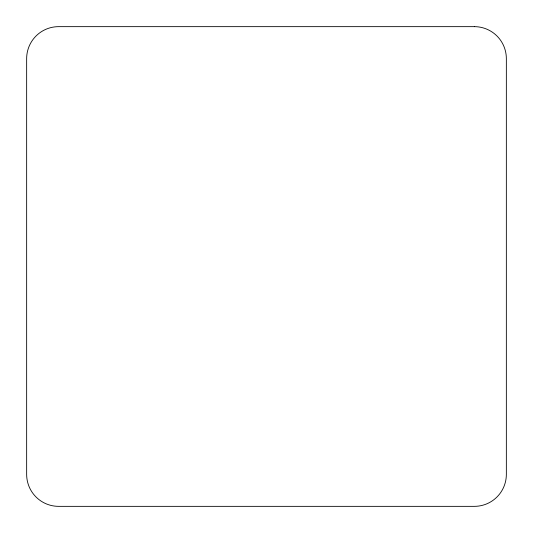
<?xml version="1.0" encoding="UTF-8"?>
<svg xmlns="http://www.w3.org/2000/svg" width="533" height="533" viewBox="0 0 533 533"><rect width="100%" height="100%" fill="white"/><g stroke="black" fill="none" stroke-linecap="round" stroke-linejoin="round"><path stroke-width="0.8" d="M474.37 26.65L58.63 26.65A31.98 31.98 0 0 0 26.65 58.63L26.65 474.37A31.98 31.98 0 0 0 58.63 506.35L474.37 506.35A31.98 31.98 0 0 0 506.35 474.37L506.35 58.63A31.98 31.98 0 0 0 474.37 26.65"/></g></svg>
